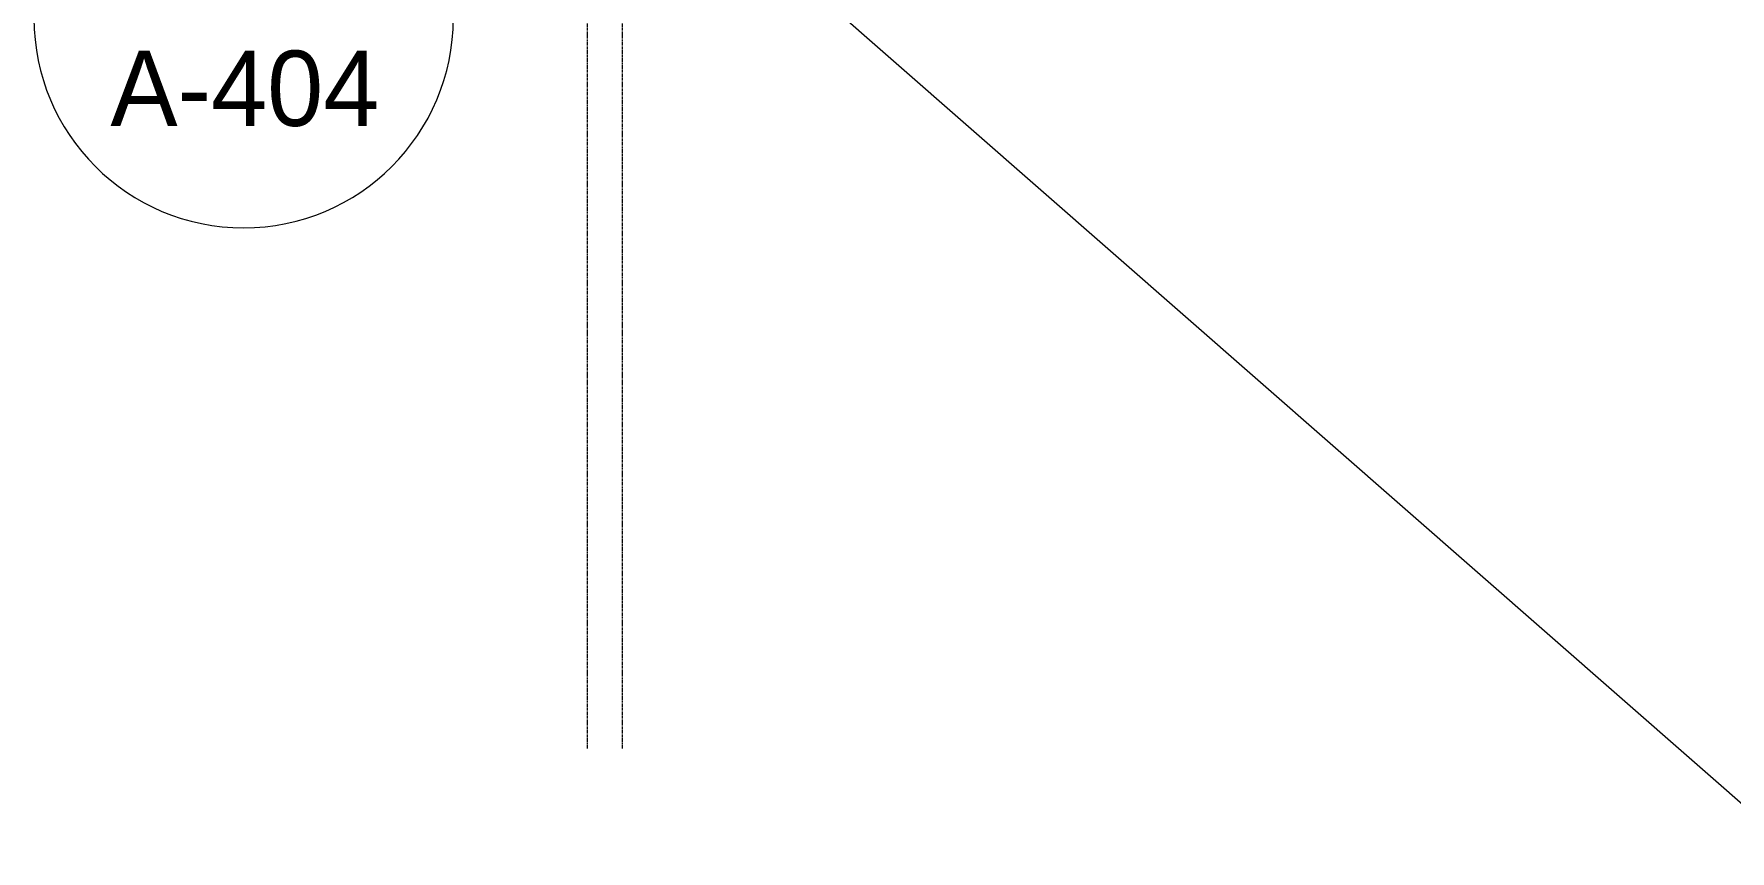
# Model space of a CAD drawing. Header units: inches. Extents: x -23565 to -43, y -324 to 853.
# Drawn here: x -10936.9 to -10548.7, y -296.7 to -109.5 of the extents above; entities that cross this region are included whole.
import ezdxf

# ---------------------------------------------------------------- set-up
doc = ezdxf.new("R2010")
doc.units = ezdxf.units.IN
doc.header["$MEASUREMENT"] = 0
doc.linetypes.add('Grid Line 1_2_', pattern=[0.875, 0.5, -0.125, 0.125, -0.125])
for name, color, linetype, lineweight in [('A-ANNO-IDEN', 131, 'Continuous', 9), ('A-ANNO-SYMB', 150, 'Continuous', 9), ('S-GRID', 1, 'Continuous', 9)]:
    doc.layers.add(name, color=color, linetype=linetype, lineweight=lineweight)
doc.styles.add('Century Gothic', font='GOTHIC.TTF', dxfattribs={"height": 17.245342})

# ---------------------------------------------------------------- blocks, each defined once
blk = doc.blocks.new('Section - Callout Head-19020-Building Section - North_South looking East _ Lounge')
at = {"layer": 'A-ANNO-SYMB'}
blk.add_line((22660.58, -105.93), (22756.58, -105.93), dxfattribs=at)
for start, end in [(0, 180), (180, 360)]:
    blk.add_arc((22708.58, -105.93), 48, start, end, dxfattribs=at)

msp = doc.modelspace()

# ---------------------------------------------------------------- linework, layer by layer
at = {"layer": 'A-ANNO-IDEN', "color": 153}
msp.add_line((-10882.17897, 8.81596), (-10533.58034, -296.67803), dxfattribs=at)
at = {"layer": 'S-GRID', "linetype": 'Grid Line 1_2_'}
for p, q in [((-10810.20635, -273.16081), (-10810.20635, 738.65708)), ((-10810.20635, -273.16081), (-10810.20635, 738.65708)), ((-10802.20635, -273.16081), (-10802.20635, 738.65708)), ((-10802.20635, -273.16081), (-10802.20635, 738.65708))]:
    msp.add_line(p, q, dxfattribs=at)

# ---------------------------------------------------------------- block references
at = {"layer": 'A-ANNO-SYMB'}
msp.add_blockref('Section - Callout Head-19020-Building Section - North_South looking East _ Lounge', (-33597.50916, 0), dxfattribs=at)

# ---------------------------------------------------------------- texts
at = {"layer": 'A-ANNO-SYMB', "insert": (-10888.65302, -113.338), "char_height": 17.245342, "width": 77.76, "attachment_point": 2, "line_spacing_factor": 0.984117, "style": 'Century Gothic'}
msp.add_mtext('A-404', dxfattribs=at)

doc.saveas('drawing.dxf')
